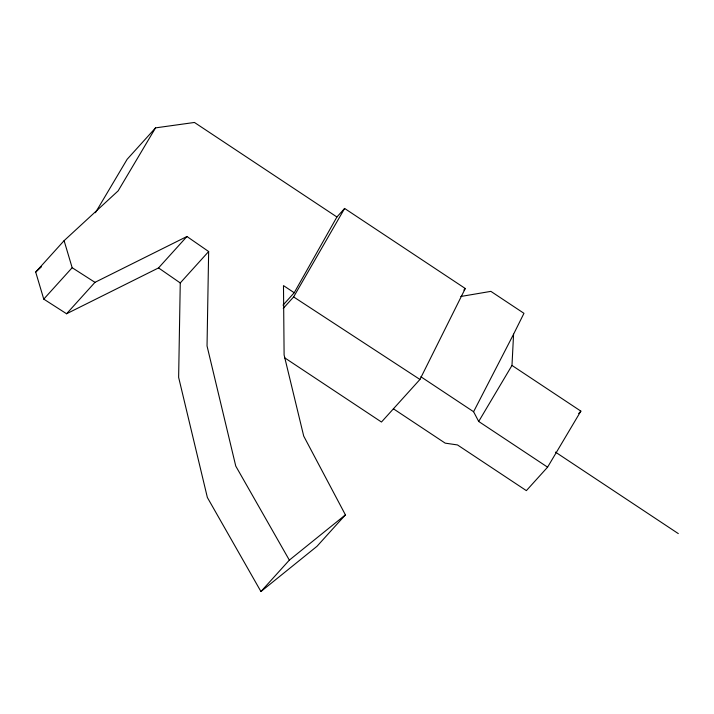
<?xml version="1.0" encoding="UTF-8"?>
<svg xmlns="http://www.w3.org/2000/svg" width="714" height="714" viewBox="0 0 714 714"><rect width="100%" height="100%" fill="white"/><g stroke="black" fill="none" stroke-linecap="round" stroke-linejoin="round"><path stroke-width="1.07" d="M336.91 216.985L194.44 122.46L155.536 127.877L118.149 190.861L64.099 240.672L35.7 272.088L43.759 299.121L66.572 313.758L94.971 282.342L186.943 236.504L208.649 251.533L180.258 282.949L178.634 377.358L207.363 497.488L260.94 591.54L317.016 546.281L345.415 514.865L303.718 436.102L284.11 354.983L283.485 285.618L294.222 292.74L336.91 216.985L344.621 208.452L465.278 288.501L419.948 379.464L381.472 422.028L284.493 357.696M208.649 251.533L207.033 345.942L235.763 466.081L289.34 560.124L260.94 591.54M511.983 365.434L580.866 411.13L547.584 467.17L478.701 421.474L511.983 365.434L513.58 334.179L523.96 313.312L490.884 291.366L460.798 296.48M478.701 421.474L473.596 411.728L513.58 334.179M283.262 308.394L293.632 296.926L344.621 208.452M95.417 212.736L127.137 159.293L155.536 127.877M43.759 299.121L72.159 267.714L64.099 240.672M66.572 313.758L158.544 267.92L186.943 236.504M283.012 305.137L294.222 292.74M463.877 290.054L465.278 288.501M578.67 413.558L580.866 411.13M547.584 467.17L526.37 490.634L457.487 444.938L445.197 443.144L393.378 408.774M35.7 272.088L41.43 266.804M289.34 560.124L345.415 514.865M72.159 267.714L94.971 282.342M293.632 296.926L419.948 379.464M555.465 452.114L678.3 533.599M420.849 376.742L473.596 411.728M158.544 267.92L180.258 282.949"/></g></svg>
